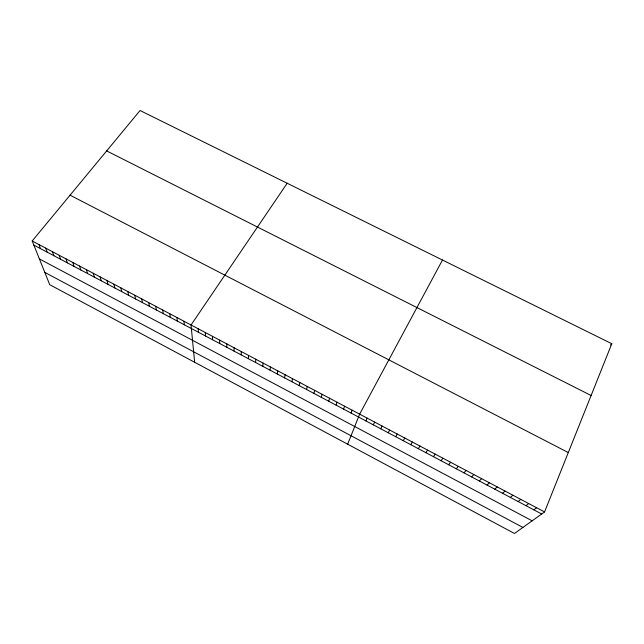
<?xml version="1.0" encoding="UTF-8"?>
<svg xmlns="http://www.w3.org/2000/svg" width="644" height="644" viewBox="0 0 644 644"><rect width="100%" height="100%" fill="white"/><g stroke="black" fill="none" stroke-linecap="round" stroke-linejoin="round"><path stroke-width="0.97" d="M234.022 351.101L234.054 347.736M241.194 354.892L241.283 351.568M248.383 358.7L248.536 355.399M255.596 362.516L255.813 359.247M262.816 366.347L263.098 363.103M270.061 370.179L270.408 366.967M277.331 374.027L277.741 370.847M284.616 377.883L285.083 374.728M291.917 381.755L292.457 378.624M299.235 385.627L299.838 382.536M306.576 389.515L307.244 386.448M313.942 393.412L314.675 390.377M321.316 397.316L322.121 394.313M328.722 401.236L329.583 398.266M336.136 405.165L337.07 402.226M343.574 409.101L344.58 406.195M351.036 413.054L352.107 410.172M347.655 444.183L359.65 414.164L442.484 260.031M544.55 511.948L611.8 343.735L140.054 110.518L32.2 240.985L49.725 284.696L514.476 533.482L544.55 511.948L32.2 240.985M365.913 420.935L367.12 418.117M373.335 424.863L374.607 422.078M380.781 428.799L382.117 426.046M388.235 432.752L389.652 430.031M395.722 436.713L397.195 434.024M403.216 440.681L404.77 438.025M410.743 444.666L412.361 442.042M418.278 448.659L419.969 446.067M287.176 183.25L191.043 324.995L194.649 362.282M425.837 452.66L427.6 450.1M433.42 456.676L435.247 454.149M441.019 460.702L442.919 458.206M448.643 464.735L450.615 462.271M456.282 468.776L458.327 466.353M463.946 472.833L466.063 470.442M471.625 476.898L473.815 474.539M610.544 345.031L611.8 343.735M479.329 480.979L481.591 478.653M487.049 485.069L489.384 482.775M494.793 489.166L497.2 486.912M502.553 493.28L505.041 491.058M510.338 497.401L512.898 495.212M518.146 501.531L520.779 499.382M525.971 505.677L528.684 503.56M533.82 509.831L536.605 507.746M106.671 150.905L591.103 395.505M70.067 195.18L568.298 452.563M33.858 245.114L541.693 514.001M39.389 258.92L532.145 520.827M44.774 272.364L522.912 527.444M38.914 244.543L40.516 248.64M45.644 248.101L47.197 252.174M52.397 251.667L53.887 255.724M59.159 255.249L60.6 259.274M65.946 258.832L67.33 262.841M72.748 262.43L74.068 266.407M79.558 266.036L80.83 269.989M86.401 269.651L87.608 273.579M93.251 273.273L94.41 277.178M100.118 276.904L101.221 280.784M107.009 280.551L108.055 284.398M113.908 284.205L114.898 288.029M120.831 287.86L121.764 291.66M127.77 291.531L128.647 295.306M134.733 295.21L135.546 298.961M141.704 298.905L142.461 302.624M148.7 302.599L149.4 306.294M155.711 306.311L156.355 309.973M162.739 310.03L163.326 313.668M169.791 313.757L170.314 317.363M176.858 317.492L177.317 321.074M183.943 321.235L184.345 324.793M198.167 328.762L198.449 332.264M205.307 332.537L205.525 336.007M212.464 336.321L212.625 339.766M219.644 340.121L219.741 343.534M226.841 343.92L226.873 347.309"/></g></svg>
